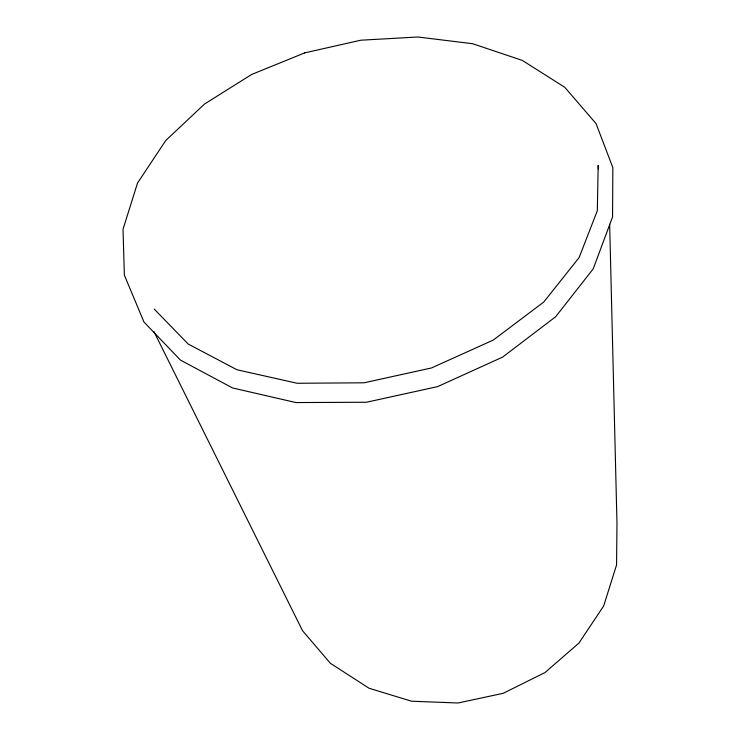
<?xml version="1.0" encoding="UTF-8"?>
<svg xmlns="http://www.w3.org/2000/svg" width="740" height="740" viewBox="0 0 740 740"><rect width="100%" height="100%" fill="white"/><g stroke="black" fill="none" stroke-linecap="round" stroke-linejoin="round"><path stroke-width="1.11" d="M304.686 52.882L360.843 40.201L417.869 37L472.62 43.715L522.348 60.421L564.787 87.311L596.033 123.58L612.85 167.647L612.563 216.931L593.212 268.861L555.638 316.757L502.59 357.115L437.562 386.632L366.448 402.255L295.963 402.56L232.564 387.964L180.449 360.093L143.958 322.011L124.376 275.197L123.025 229.243L137.52 183.058L165.704 140.554L204.444 104.09L251.646 74.472L304.76 52.855M154.235 309.098L188.201 344.045L236.92 369.741L297.166 383.274L364.043 382.802L431.494 367.956L493.247 340.095L543.78 302.022L579.133 257.548L597.31 210.752L598.188 165.446L598.299 168.914M153.966 331.613L302.558 630.748L330.401 663.308L369.066 688.255L411.57 701.215L458.023 703L503.191 693.315L544.945 672.586L578.874 643.153L603.646 606.023L616.568 564.925L616.975 523.3L609.658 224.303"/></g></svg>
